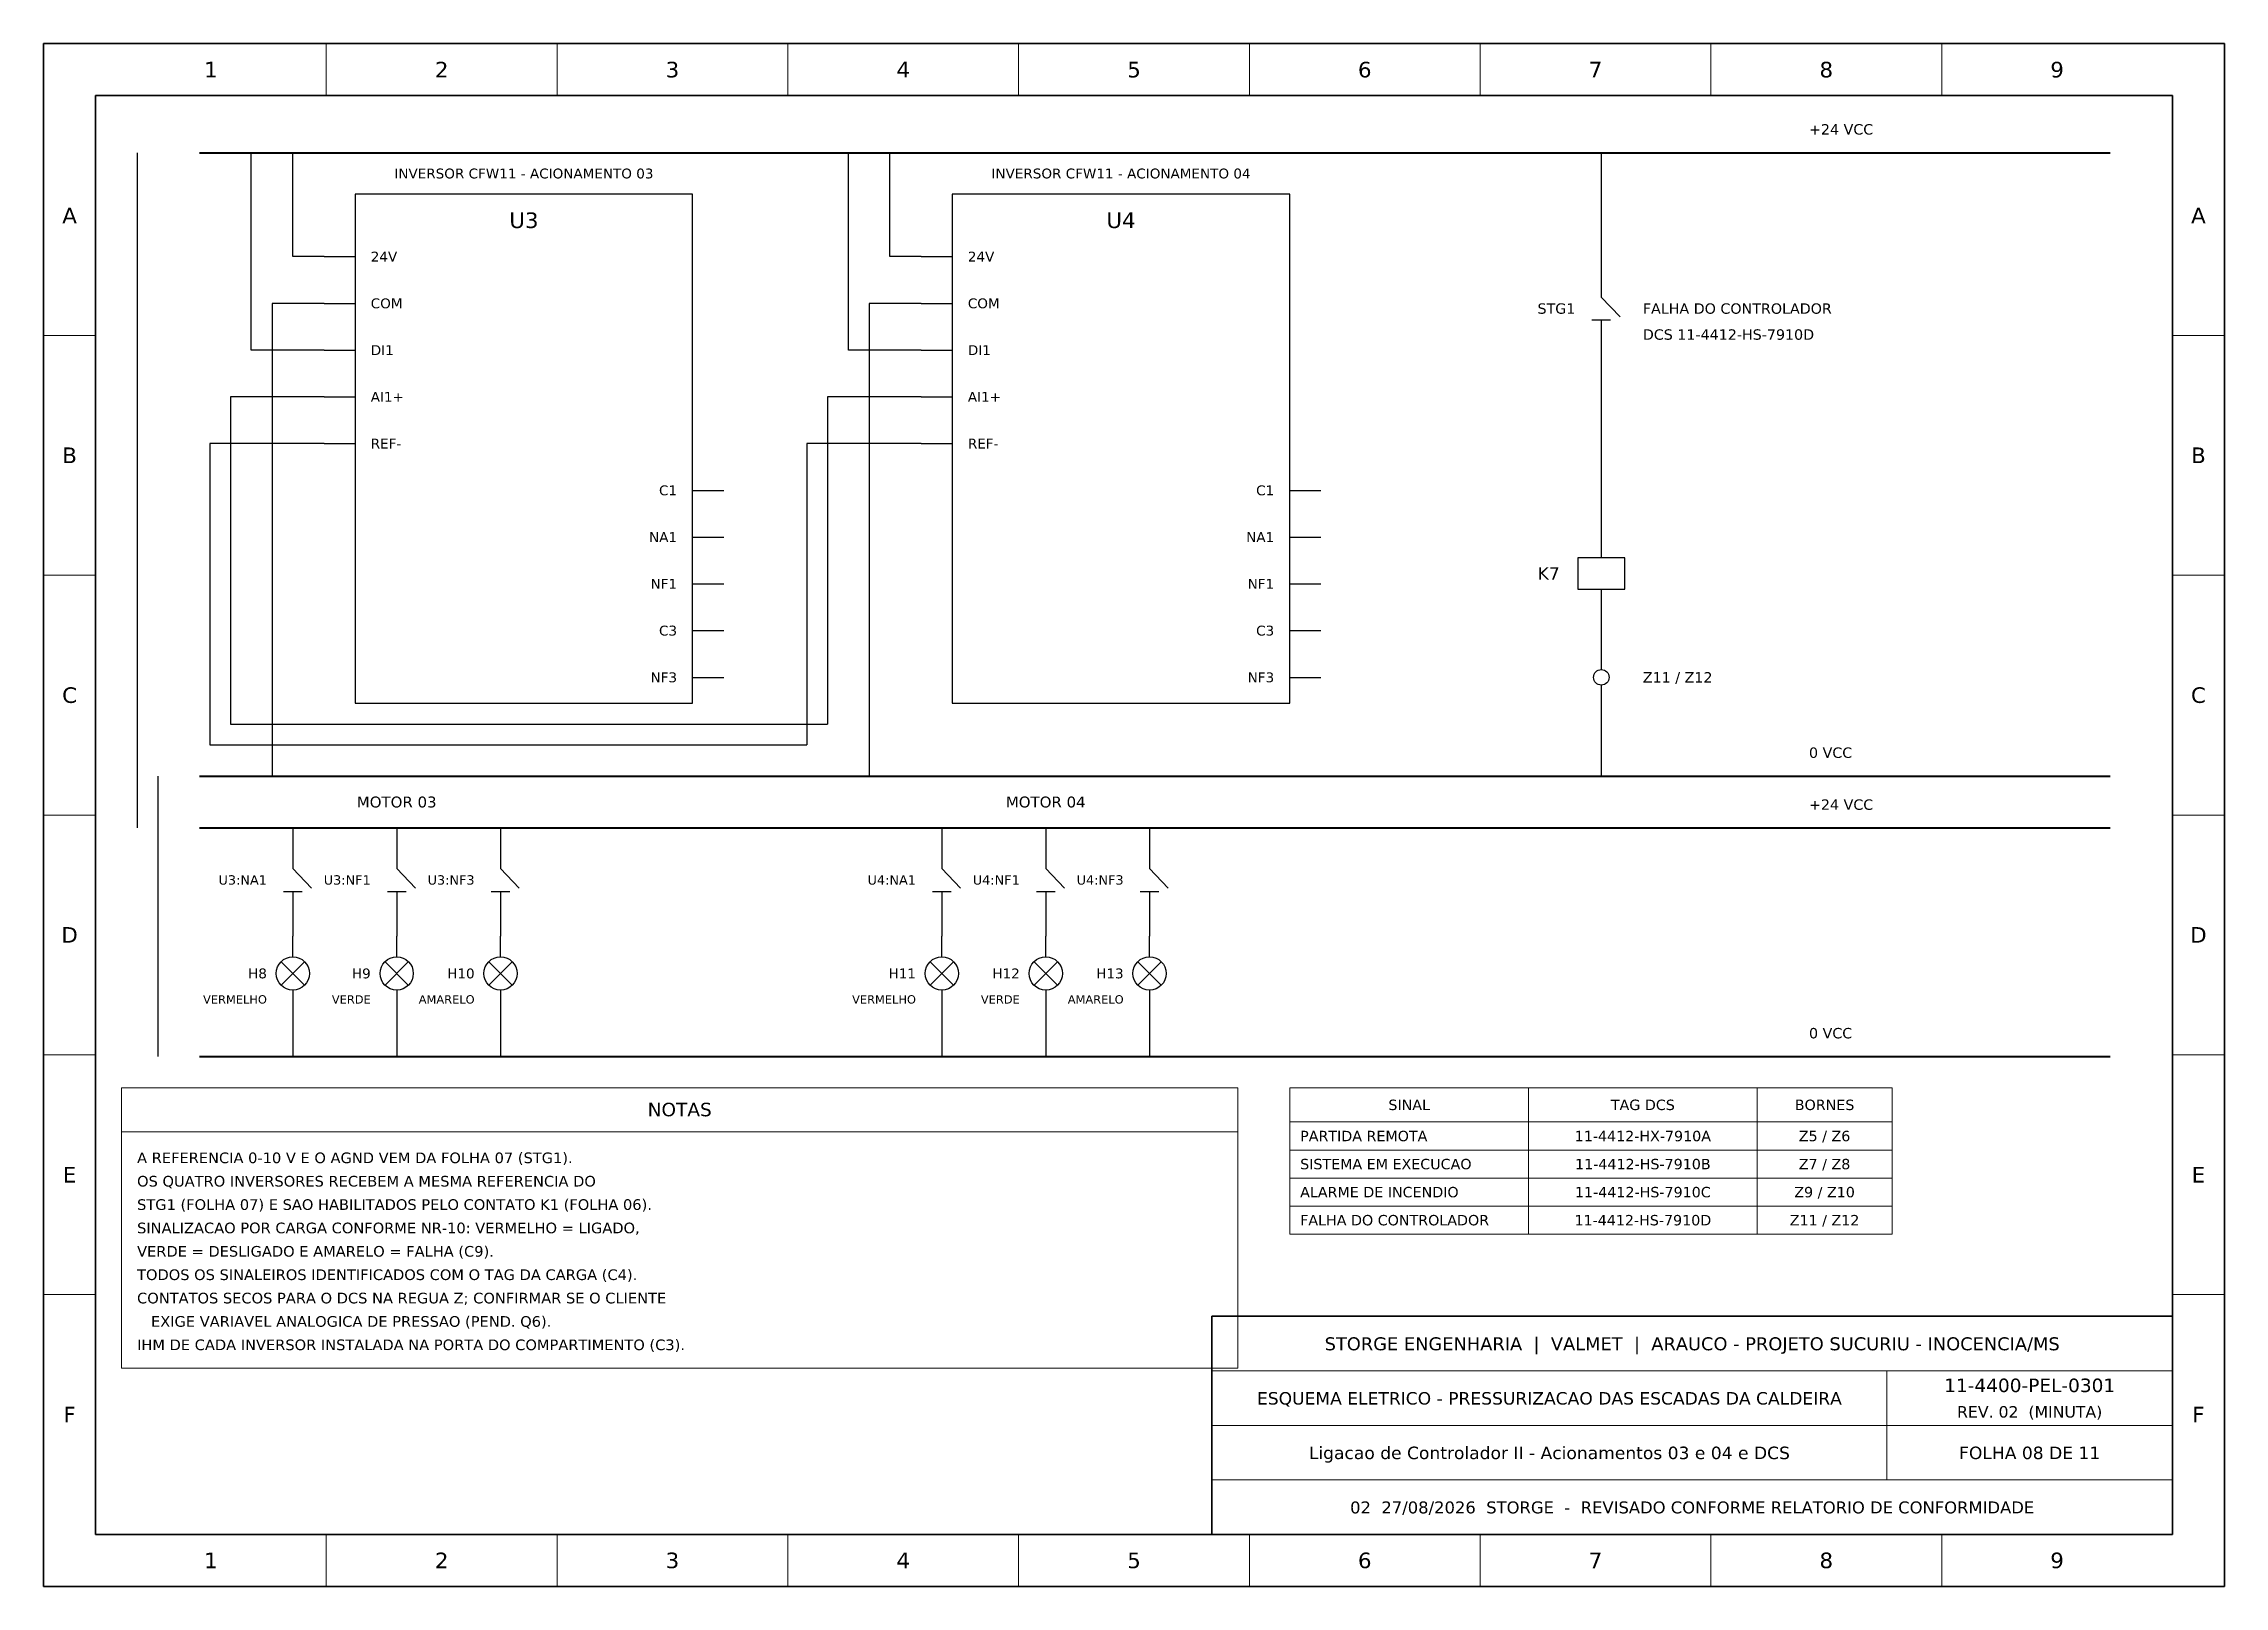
# Model space of a CAD drawing. Header units: millimetres. Extents: x 0 to 420, y 0 to 297.
import ezdxf
from ezdxf.enums import TextEntityAlignment as Align

# ---------------------------------------------------------------- set-up
doc = ezdxf.new("R2010")
doc.units = ezdxf.units.MM
doc.header["$LTSCALE"] = 4
for name, color, linetype in [('CARIMBO', 7, 'Continuous'), ('ESQUEMA', 7, 'Continuous'), ('MOLDURA', 8, 'Continuous'), ('NOTAS', 7, 'Continuous'), ('TAGS', 1, 'Continuous'), ('TEXTO', 7, 'Continuous')]:
    doc.layers.add(name, color=color, linetype=linetype)
doc.styles.add('TXT', font='DejaVuSans.ttf')

msp = doc.modelspace()

# ---------------------------------------------------------------- linework, layer by layer
at = {"layer": 'CARIMBO', "lineweight": 18}
for p, q in [((225, 41.5), (410, 41.5)), ((355, 20.5), (355, 41.5)), ((225, 31), (410, 31)), ((225, 20.5), (410, 20.5))]:
    msp.add_line(p, q, dxfattribs=at)
at = {"layer": 'CARIMBO', "lineweight": 35}
msp.add_lwpolyline([(225, 10), (410, 10), (410, 52), (225, 52)], close=True, dxfattribs=at)
at = {"layer": 'ESQUEMA', "lineweight": 25}
for p, q in [((18, 276), (18, 146)), ((40, 238), (40, 276)), ((48, 256), (48, 276)), ((155, 238), (155, 276)), ((163, 256), (163, 276)), ((300, 276), (300, 251)), ((54, 256), (48, 256)), ((54, 256), (60, 256)), ((169, 256), (163, 256)), ((169, 256), (175, 256)), ((300, 251), (300, 248.2)), ((300, 248.2), (303.6, 244.4)), ((54, 247), (44, 247)), ((44, 247), (44, 156)), ((54, 247), (60, 247)), ((169, 247), (159, 247)), ((159, 247), (159, 156)), ((169, 247), (175, 247)), ((298.2, 243.8), (301.8, 243.8)), ((300, 243.8), (300, 241)), ((300, 241), (300, 202)), ((54, 238), (40, 238)), ((54, 238), (60, 238)), ((169, 238), (155, 238)), ((169, 238), (175, 238)), ((54, 229), (36, 229)), ((36, 229), (36, 166)), ((54, 229), (60, 229)), ((169, 229), (151, 229)), ((151, 229), (151, 166)), ((169, 229), (175, 229)), ((54, 220), (32, 220)), ((32, 220), (32, 162)), ((54, 220), (60, 220)), ((169, 220), (147, 220)), ((147, 220), (147, 162)), ((169, 220), (175, 220)), ((125, 211), (131, 211)), ((240, 211), (246, 211)), ((125, 202), (131, 202)), ((240, 202), (246, 202)), ((300, 202), (300, 198)), ((125, 193), (131, 193)), ((240, 193), (246, 193)), ((300, 192), (300, 188)), ((300, 188), (300, 176.5)), ((125, 184), (131, 184)), ((240, 184), (246, 184)), ((125, 175), (131, 175)), ((240, 175), (246, 175)), ((300, 173.5), (300, 156)), ((36, 166), (151, 166)), ((32, 162), (147, 162)), ((22, 156), (22, 102)), ((48, 146), (48, 141)), ((68, 146), (68, 141)), ((88, 146), (88, 141)), ((173, 146), (173, 141)), ((193, 146), (193, 141)), ((213, 146), (213, 141)), ((48, 141), (48, 138.2)), ((68, 141), (68, 138.2)), ((88, 141), (88, 138.2)), ((173, 141), (173, 138.2)), ((193, 141), (193, 138.2)), ((213, 141), (213, 138.2)), ((48, 138.2), (51.6, 134.4)), ((68, 138.2), (71.6, 134.4)), ((88, 138.2), (91.6, 134.4)), ((173, 138.2), (176.6, 134.4)), ((193, 138.2), (196.6, 134.4)), ((213, 138.2), (216.6, 134.4)), ((46.2, 133.8), (49.8, 133.8)), ((48, 133.8), (48, 131)), ((48, 131), (48, 125.2)), ((66.2, 133.8), (69.8, 133.8)), ((68, 133.8), (68, 131)), ((68, 131), (68, 125.2)), ((86.2, 133.8), (89.8, 133.8)), ((88, 133.8), (88, 131)), ((88, 131), (88, 125.2)), ((171.2, 133.8), (174.8, 133.8)), ((173, 133.8), (173, 131)), ((173, 131), (173, 125.2)), ((191.2, 133.8), (194.8, 133.8)), ((193, 133.8), (193, 131)), ((193, 131), (193, 125.2)), ((211.2, 133.8), (214.8, 133.8)), ((213, 133.8), (213, 131)), ((213, 131), (213, 125.2)), ((48, 121.2), (48, 125.2)), ((68, 121.2), (68, 125.2)), ((88, 121.2), (88, 125.2)), ((173, 121.2), (173, 125.2)), ((193, 121.2), (193, 125.2)), ((213, 121.2), (213, 125.2)), ((48, 114.8), (48, 110.8)), ((68, 114.8), (68, 110.8)), ((88, 114.8), (88, 110.8)), ((173, 114.8), (173, 110.8)), ((193, 114.8), (193, 110.8)), ((213, 114.8), (213, 110.8)), ((48, 110.8), (48, 102)), ((68, 110.8), (68, 102)), ((88, 110.8), (88, 102)), ((173, 110.8), (173, 102)), ((193, 110.8), (193, 102)), ((213, 110.8), (213, 102))]:
    msp.add_line(p, q, dxfattribs=at)
at = {"layer": 'ESQUEMA', "lineweight": 40}
for p, q in [((30, 276), (398, 276)), ((30, 156), (398, 156)), ((30, 146), (398, 146)), ((30, 102), (398, 102))]:
    msp.add_line(p, q, dxfattribs=at)
at = {"layer": 'ESQUEMA', "lineweight": 13}
for p, q in [((45.7, 115.7), (50.3, 120.3)), ((45.7, 120.3), (50.3, 115.7)), ((65.7, 115.7), (70.3, 120.3)), ((65.7, 120.3), (70.3, 115.7)), ((85.7, 115.7), (90.3, 120.3)), ((85.7, 120.3), (90.3, 115.7)), ((170.7, 115.7), (175.3, 120.3)), ((170.7, 120.3), (175.3, 115.7)), ((190.7, 115.7), (195.3, 120.3)), ((190.7, 120.3), (195.3, 115.7)), ((210.7, 115.7), (215.3, 120.3)), ((210.7, 120.3), (215.3, 115.7))]:
    msp.add_line(p, q, dxfattribs=at)
at = {"layer": 'ESQUEMA', "lineweight": 25}
for points in [[(60, 170), (125, 170), (125, 268), (60, 268)], [(175, 170), (240, 170), (240, 268), (175, 268)], [(295.5, 192), (304.5, 192), (304.5, 198), (295.5, 198)]]:
    msp.add_lwpolyline(points, close=True, dxfattribs=at)
for centre, radius in [((300, 175), 1.5), ((48, 118), 3.2), ((68, 118), 3.2), ((88, 118), 3.2), ((173, 118), 3.2), ((193, 118), 3.2), ((213, 118), 3.2)]:
    msp.add_circle(centre, radius, dxfattribs=at)
at = {"layer": 'MOLDURA', "lineweight": 18}
for p, q in [((54.44, 287), (54.44, 297)), ((98.89, 287), (98.89, 297)), ((143.33, 287), (143.33, 297)), ((187.78, 287), (187.78, 297)), ((232.22, 287), (232.22, 297)), ((276.67, 287), (276.67, 297)), ((321.11, 287), (321.11, 297)), ((365.56, 287), (365.56, 297)), ((0, 240.83), (10, 240.83)), ((410, 240.83), (420, 240.83)), ((0, 194.67), (10, 194.67)), ((410, 194.67), (420, 194.67)), ((0, 148.5), (10, 148.5)), ((410, 148.5), (420, 148.5)), ((0, 102.33), (10, 102.33)), ((410, 102.33), (420, 102.33)), ((286, 67.8), (286, 96)), ((330, 67.8), (330, 96)), ((240, 89.4), (356, 89.4)), ((15, 87.5), (230, 87.5)), ((0, 56.17), (10, 56.17)), ((410, 56.17), (420, 56.17)), ((54.44, 0), (54.44, 10)), ((98.89, 0), (98.89, 10)), ((143.33, 0), (143.33, 10)), ((187.78, 0), (187.78, 10)), ((232.22, 0), (232.22, 10)), ((276.67, 0), (276.67, 10)), ((321.11, 0), (321.11, 10)), ((365.56, 0), (365.56, 10))]:
    msp.add_line(p, q, dxfattribs=at)
at = {"layer": 'MOLDURA', "lineweight": 13}
for p, q in [((240, 84), (356, 84)), ((240, 78.6), (356, 78.6)), ((240, 73.2), (356, 73.2))]:
    msp.add_line(p, q, dxfattribs=at)
at = {"layer": 'MOLDURA', "lineweight": 35}
for points in [[(0, 0), (420, 0), (420, 297), (0, 297)], [(10, 10), (410, 10), (410, 287), (10, 287)]]:
    msp.add_lwpolyline(points, close=True, dxfattribs=at)
at = {"layer": 'MOLDURA', "lineweight": 18}
for points in [[(15, 42), (230, 42), (230, 96), (15, 96)], [(240, 67.8), (356, 67.8), (356, 96), (240, 96)]]:
    msp.add_lwpolyline(points, close=True, dxfattribs=at)

# ---------------------------------------------------------------- texts
at = {"layer": 'CARIMBO', "style": 'TXT'}
for s, height, p in [('STORGE ENGENHARIA  |  VALMET  |  ARAUCO - PROJETO SUCURIU - INOCENCIA/MS', 2.5, (317.5, 46.7)), ('11-4400-PEL-0301', 2.6, (382.5, 38.7)), ('ESQUEMA ELETRICO - PRESSURIZACAO DAS ESCADAS DA CALDEIRA', 2.4, (290, 36.2)), ('REV. 02  (MINUTA)', 2.2, (382.5, 33.6)), ('Ligacao de Controlador II - Acionamentos 03 e 04 e DCS', 2.4, (290, 25.7)), ('FOLHA 08 DE 11', 2.4, (382.5, 25.7)), ('02  27/08/2026  STORGE  -  REVISADO CONFORME RELATORIO DE CONFORMIDADE', 2.3, (317.5, 15.2))]:
    msp.add_text(s, height=height, dxfattribs=at).set_placement(p, align=Align.MIDDLE_CENTER)
at = {"layer": 'MOLDURA', "style": 'TXT'}
for s, p in [('1', (32.22, 292)), ('2', (76.67, 292)), ('3', (121.11, 292)), ('4', (165.56, 292)), ('5', (210, 292)), ('6', (254.44, 292)), ('7', (298.89, 292)), ('8', (343.33, 292)), ('9', (387.78, 292)), ('A', (5, 263.92)), ('A', (415, 263.92)), ('B', (5, 217.75)), ('B', (415, 217.75)), ('C', (5, 171.58)), ('C', (415, 171.58)), ('D', (5, 125.42)), ('D', (415, 125.42)), ('E', (5, 79.25)), ('E', (415, 79.25)), ('F', (5, 33.08)), ('F', (415, 33.08)), ('1', (32.22, 5)), ('2', (76.67, 5)), ('3', (121.11, 5)), ('4', (165.56, 5)), ('5', (210, 5)), ('6', (254.44, 5)), ('7', (298.89, 5)), ('8', (343.33, 5)), ('9', (387.78, 5))]:
    msp.add_text(s, height=3, dxfattribs=at).set_placement(p, align=Align.MIDDLE_CENTER)
at = {"layer": 'NOTAS', "style": 'TXT'}
for s, p in [('A REFERENCIA 0-10 V E O AGND VEM DA FOLHA 07 (STG1).', (18, 82.5)), ('OS QUATRO INVERSORES RECEBEM A MESMA REFERENCIA DO', (18, 78)), ('STG1 (FOLHA 07) E SAO HABILITADOS PELO CONTATO K1 (FOLHA 06).', (18, 73.5)), ('SINALIZACAO POR CARGA CONFORME NR-10: VERMELHO = LIGADO,', (18, 69)), ('VERDE = DESLIGADO E AMARELO = FALHA (C9).', (18, 64.5)), ('TODOS OS SINALEIROS IDENTIFICADOS COM O TAG DA CARGA (C4).', (18, 60)), ('CONTATOS SECOS PARA O DCS NA REGUA Z; CONFIRMAR SE O CLIENTE', (18, 55.5)), ('   EXIGE VARIAVEL ANALOGICA DE PRESSAO (PEND. Q6).', (18, 51)), ('IHM DE CADA INVERSOR INSTALADA NA PORTA DO COMPARTIMENTO (C3).', (18, 46.5))]:
    msp.add_text(s, height=2.05, dxfattribs=at).set_placement(p, align=Align.MIDDLE_LEFT)
at = {"layer": 'TAGS', "style": 'TXT'}
for s, p in [('+24 VCC', (340, 280.5)), ('Z11 / Z12', (308, 175)), ('0 VCC', (340, 160.5)), ('+24 VCC', (340, 150.5)), ('0 VCC', (340, 106.5))]:
    msp.add_text(s, height=2, dxfattribs=at).set_placement(p, align=Align.MIDDLE_LEFT)
for s, height, p in [('U3', 3, (92.5, 263)), ('U4', 3, (207.5, 263)), ('MOTOR 03', 2.1, (68, 151)), ('MOTOR 04', 2.1, (193, 151))]:
    msp.add_text(s, height=height, dxfattribs=at).set_placement(p, align=Align.MIDDLE_CENTER)
for s, height, p in [('STG1', 2, (295, 246)), ('K7', 2.4, (292, 195)), ('U3:NA1', 1.8, (43, 136)), ('U3:NF1', 1.8, (63, 136)), ('U3:NF3', 1.8, (83, 136)), ('U4:NA1', 1.8, (168, 136)), ('U4:NF1', 1.8, (188, 136)), ('U4:NF3', 1.8, (208, 136)), ('H8', 1.9, (43, 118)), ('H9', 1.9, (63, 118)), ('H10', 1.9, (83, 118)), ('H11', 1.9, (168, 118)), ('H12', 1.9, (188, 118)), ('H13', 1.9, (208, 118))]:
    msp.add_text(s, height=height, dxfattribs=at).set_placement(p, align=Align.MIDDLE_RIGHT)
at = {"layer": 'TEXTO', "style": 'TXT'}
for s, height, p in [('INVERSOR CFW11 - ACIONAMENTO 03', 1.9, (92.5, 272)), ('INVERSOR CFW11 - ACIONAMENTO 04', 1.9, (207.5, 272)), ('NOTAS', 2.6, (122.5, 91.8)), ('SINAL', 2, (263, 92.7)), ('TAG DCS', 2, (308, 92.7)), ('BORNES', 2, (343, 92.7)), ('11-4412-HX-7910A', 2, (308, 86.7)), ('Z5 / Z6', 2, (343, 86.7)), ('11-4412-HS-7910B', 2, (308, 81.3)), ('Z7 / Z8', 2, (343, 81.3)), ('11-4412-HS-7910C', 2, (308, 75.9)), ('Z9 / Z10', 2, (343, 75.9)), ('11-4412-HS-7910D', 2, (308, 70.5)), ('Z11 / Z12', 2, (343, 70.5))]:
    msp.add_text(s, height=height, dxfattribs=at).set_placement(p, align=Align.MIDDLE_CENTER)
for s, height, p in [('24V', 1.9, (63, 256)), ('24V', 1.9, (178, 256)), ('COM', 1.9, (63, 247)), ('COM', 1.9, (178, 247)), ('FALHA DO CONTROLADOR', 2, (308, 246)), ('DCS 11-4412-HS-7910D', 2, (308, 241)), ('DI1', 1.9, (63, 238)), ('DI1', 1.9, (178, 238)), ('AI1+', 1.9, (63, 229)), ('AI1+', 1.9, (178, 229)), ('REF-', 1.9, (63, 220)), ('REF-', 1.9, (178, 220)), ('PARTIDA REMOTA', 2, (242, 86.7)), ('SISTEMA EM EXECUCAO', 2, (242, 81.3)), ('ALARME DE INCENDIO', 2, (242, 75.9)), ('FALHA DO CONTROLADOR', 2, (242, 70.5))]:
    msp.add_text(s, height=height, dxfattribs=at).set_placement(p, align=Align.MIDDLE_LEFT)
for s, height, p in [('C1', 1.9, (122, 211)), ('C1', 1.9, (237, 211)), ('NA1', 1.9, (122, 202)), ('NA1', 1.9, (237, 202)), ('NF1', 1.9, (122, 193)), ('NF1', 1.9, (237, 193)), ('C3', 1.9, (122, 184)), ('C3', 1.9, (237, 184)), ('NF3', 1.9, (122, 175)), ('NF3', 1.9, (237, 175)), ('VERMELHO', 1.6, (43, 113)), ('VERDE', 1.6, (63, 113)), ('AMARELO', 1.6, (83, 113)), ('VERMELHO', 1.6, (168, 113)), ('VERDE', 1.6, (188, 113)), ('AMARELO', 1.6, (208, 113))]:
    msp.add_text(s, height=height, dxfattribs=at).set_placement(p, align=Align.MIDDLE_RIGHT)

doc.saveas('drawing.dxf')
